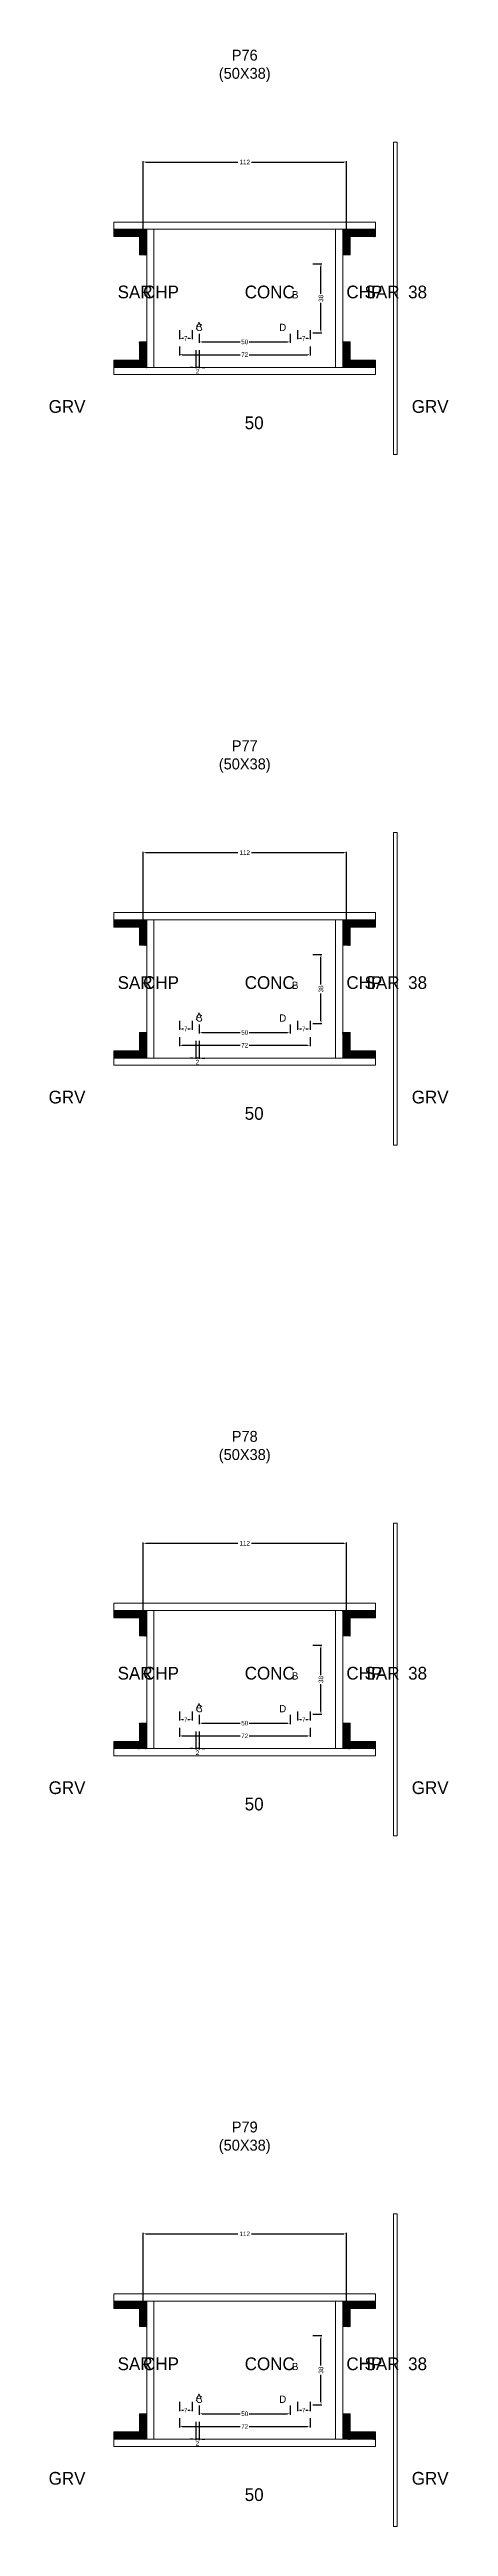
# Model space of a CAD drawing. Header units: centimetres. Extents: x -10500 to 4299, y -12546 to 295.
# Drawn here: x -108 to 112, y -12106 to -10743 of the extents above; entities that cross this region are included whole.
import ezdxf

# ---------------------------------------------------------------- set-up
doc = ezdxf.new("R2010")
doc.units = ezdxf.units.CM
for name, color, linetype in [('COTA', 241, 'Continuous'), ('Hachura', 251, 'Continuous'), ('NOMENCLATURA', 7, 'Continuous'), ('SARRAFO', 251, 'Continuous'), ('Texto Seção', 7, 'Continuous')]:
    doc.layers.add(name, color=color, linetype=linetype)
doc.dimstyles.new('cotax2', dxfattribs={"dimtxt": 2.5, "dimasz": 1.5, "dimexe": 0.5, "dimexo": 0.5, "dimgap": 0.5, "dimtad": 1, "dimcen": 2.5, "dimazin": 3, "dimtfac": 1, "dimtmove": 0, "dimatfit": 3})

# ---------------------------------------------------------------- blocks, each defined once
blk = doc.blocks.new('_CLOSEDFILLED')
at = {"color": 0, "linetype": 'BYBLOCK'}
blk.add_solid([(-1, 0.16), (0, 0), (-1, -0.16)], dxfattribs=at)
blk = doc.blocks.new('*D968')
for p, q in [((-36, -10906.5), (-36, -10911.5)), ((-34.5, -10911), (-2.5, -10911)), ((2.5, -10911), (34.5, -10911)), ((36, -10906.5), (36, -10911.5))]:
    blk.add_line(p, q)
at = {"layer": 'Defpoints'}
for p in [(-36, -10906), (-36, -10911), (36, -10906)]:
    blk.add_point(p, dxfattribs=at)
at = {"layer": 'COTA', "xscale": 1.5, "yscale": 1.5, "rotation": 180}
blk.add_blockref('_CLOSEDFILLED', (-36, -10911), dxfattribs=at)
at = {"layer": 'COTA', "xscale": 1.5, "yscale": 1.5}
blk.add_blockref('_CLOSEDFILLED', (36, -10911), dxfattribs=at)
at = {"layer": 'COTA', "insert": (0, -10911), "char_height": 2.5, "attachment_point": 5}
blk.add_mtext('72', dxfattribs=at)
blk = doc.blocks.new('*D969')
for p, q in [((-25, -10899.5), (-25, -10904.5)), ((25, -10899.5), (25, -10904.5)), ((-23.5, -10904), (-2.5, -10904)), ((2.5, -10904), (23.5, -10904))]:
    blk.add_line(p, q)
at = {"layer": 'Defpoints'}
for p in [(-25, -10899), (25, -10899), (-25, -10904)]:
    blk.add_point(p, dxfattribs=at)
at = {"layer": 'COTA', "xscale": 1.5, "yscale": 1.5, "rotation": 180}
blk.add_blockref('_CLOSEDFILLED', (-25, -10904), dxfattribs=at)
at = {"layer": 'COTA', "xscale": 1.5, "yscale": 1.5}
blk.add_blockref('_CLOSEDFILLED', (25, -10904), dxfattribs=at)
at = {"layer": 'COTA', "insert": (0, -10904), "char_height": 2.5, "attachment_point": 5}
blk.add_mtext('50', dxfattribs=at)
blk = doc.blocks.new('*D970')
for p, q in [((37.5, -10861), (42.5, -10861)), ((42, -10877.5), (42, -10862.5)), ((42, -10897.5), (42, -10882.5)), ((37.5, -10899), (42.5, -10899))]:
    blk.add_line(p, q)
at = {"layer": 'Defpoints'}
for p in [(37, -10861), (37, -10899), (42, -10899)]:
    blk.add_point(p, dxfattribs=at)
at = {"layer": 'COTA', "xscale": 1.5, "yscale": 1.5}
for p, rotation in [((42, -10861), 90), ((42, -10899), 270)]:
    blk.add_blockref('_CLOSEDFILLED', p, dxfattribs=dict(at, rotation=rotation))
at = {"layer": 'COTA', "insert": (42, -10880), "char_height": 2.5, "attachment_point": 5, "rotation": 90}
blk.add_mtext('38', dxfattribs=at)
blk = doc.blocks.new('*D971')
for p, q in [((-36, -10897.5), (-36, -10902.5)), ((-34.5, -10902), (-33.75, -10902)), ((-31.25, -10902), (-30.5, -10902)), ((-29, -10897.5), (-29, -10902.5))]:
    blk.add_line(p, q)
at = {"layer": 'Defpoints'}
for p in [(-36, -10897), (-36, -10902), (-29, -10897)]:
    blk.add_point(p, dxfattribs=at)
at = {"layer": 'COTA', "xscale": 1.5, "yscale": 1.5, "rotation": 180}
blk.add_blockref('_CLOSEDFILLED', (-36, -10902), dxfattribs=at)
at = {"layer": 'COTA', "xscale": 1.5, "yscale": 1.5}
blk.add_blockref('_CLOSEDFILLED', (-29, -10902), dxfattribs=at)
at = {"layer": 'COTA', "insert": (-32.5, -10902), "char_height": 2.5, "attachment_point": 5}
blk.add_mtext('7', dxfattribs=at)
blk = doc.blocks.new('*D972')
for p, q in [((29, -10897.5), (29, -10902.5)), ((30.5, -10902), (31.25, -10902)), ((33.75, -10902), (34.5, -10902)), ((36, -10897.5), (36, -10902.5))]:
    blk.add_line(p, q)
at = {"layer": 'Defpoints'}
for p in [(29, -10897), (29, -10902), (36, -10897)]:
    blk.add_point(p, dxfattribs=at)
at = {"layer": 'COTA', "xscale": 1.5, "yscale": 1.5, "rotation": 180}
blk.add_blockref('_CLOSEDFILLED', (29, -10902), dxfattribs=at)
at = {"layer": 'COTA', "xscale": 1.5, "yscale": 1.5}
blk.add_blockref('_CLOSEDFILLED', (36, -10902), dxfattribs=at)
at = {"layer": 'COTA', "insert": (32.5, -10902), "char_height": 2.5, "attachment_point": 5}
blk.add_mtext('7', dxfattribs=at)
blk = doc.blocks.new('*D973')
for p, q in [((-56, -10844.5), (-56, -10804.5)), ((-54.5, -10805), (-3.75, -10805)), ((3.75, -10805), (54.5, -10805)), ((56, -10844.5), (56, -10804.5))]:
    blk.add_line(p, q)
at = {"layer": 'Defpoints'}
for p in [(-56, -10805), (-56, -10845), (56, -10845)]:
    blk.add_point(p, dxfattribs=at)
at = {"layer": 'COTA', "xscale": 1.5, "yscale": 1.5, "rotation": 180}
blk.add_blockref('_CLOSEDFILLED', (-56, -10805), dxfattribs=at)
at = {"layer": 'COTA', "xscale": 1.5, "yscale": 1.5}
blk.add_blockref('_CLOSEDFILLED', (56, -10805), dxfattribs=at)
at = {"layer": 'COTA', "insert": (0, -10805), "char_height": 2.5, "attachment_point": 5}
blk.add_mtext('112', dxfattribs=at)
blk = doc.blocks.new('*D1002')
for p, q in [((-36, -11286.5), (-36, -11291.5)), ((-34.5, -11291), (-2.5, -11291)), ((2.5, -11291), (34.5, -11291)), ((36, -11286.5), (36, -11291.5))]:
    blk.add_line(p, q)
at = {"layer": 'Defpoints'}
for p in [(-36, -11286), (-36, -11291), (36, -11286)]:
    blk.add_point(p, dxfattribs=at)
at = {"layer": 'COTA', "xscale": 1.5, "yscale": 1.5, "rotation": 180}
blk.add_blockref('_CLOSEDFILLED', (-36, -11291), dxfattribs=at)
at = {"layer": 'COTA', "xscale": 1.5, "yscale": 1.5}
blk.add_blockref('_CLOSEDFILLED', (36, -11291), dxfattribs=at)
at = {"layer": 'COTA', "insert": (0, -11291), "char_height": 2.5, "attachment_point": 5}
blk.add_mtext('72', dxfattribs=at)
blk = doc.blocks.new('*D1003')
for p, q in [((-25, -11279.5), (-25, -11284.5)), ((-23.5, -11284), (-2.5, -11284)), ((2.5, -11284), (23.5, -11284)), ((25, -11279.5), (25, -11284.5))]:
    blk.add_line(p, q)
at = {"layer": 'Defpoints'}
for p in [(-25, -11279), (-25, -11284), (25, -11279)]:
    blk.add_point(p, dxfattribs=at)
at = {"layer": 'COTA', "xscale": 1.5, "yscale": 1.5, "rotation": 180}
blk.add_blockref('_CLOSEDFILLED', (-25, -11284), dxfattribs=at)
at = {"layer": 'COTA', "xscale": 1.5, "yscale": 1.5}
blk.add_blockref('_CLOSEDFILLED', (25, -11284), dxfattribs=at)
at = {"layer": 'COTA', "insert": (0, -11284), "char_height": 2.5, "attachment_point": 5}
blk.add_mtext('50', dxfattribs=at)
blk = doc.blocks.new('*D1004')
for p, q in [((37.5, -11241), (42.5, -11241)), ((42, -11257.5), (42, -11242.5)), ((42, -11277.5), (42, -11262.5)), ((37.5, -11279), (42.5, -11279))]:
    blk.add_line(p, q)
at = {"layer": 'Defpoints'}
for p in [(37, -11241), (37, -11279), (42, -11279)]:
    blk.add_point(p, dxfattribs=at)
at = {"layer": 'COTA', "xscale": 1.5, "yscale": 1.5}
for p, rotation in [((42, -11241), 90), ((42, -11279), 270)]:
    blk.add_blockref('_CLOSEDFILLED', p, dxfattribs=dict(at, rotation=rotation))
at = {"layer": 'COTA', "insert": (42, -11260), "char_height": 2.5, "attachment_point": 5, "rotation": 90}
blk.add_mtext('38', dxfattribs=at)
blk = doc.blocks.new('*D1005')
for p, q in [((-36, -11277.5), (-36, -11282.5)), ((-34.5, -11282), (-33.75, -11282)), ((-31.25, -11282), (-30.5, -11282)), ((-29, -11277.5), (-29, -11282.5))]:
    blk.add_line(p, q)
at = {"layer": 'Defpoints'}
for p in [(-36, -11277), (-36, -11282), (-29, -11277)]:
    blk.add_point(p, dxfattribs=at)
at = {"layer": 'COTA', "xscale": 1.5, "yscale": 1.5, "rotation": 180}
blk.add_blockref('_CLOSEDFILLED', (-36, -11282), dxfattribs=at)
at = {"layer": 'COTA', "xscale": 1.5, "yscale": 1.5}
blk.add_blockref('_CLOSEDFILLED', (-29, -11282), dxfattribs=at)
at = {"layer": 'COTA', "insert": (-32.5, -11282), "char_height": 2.5, "attachment_point": 5}
blk.add_mtext('7', dxfattribs=at)
blk = doc.blocks.new('*D1006')
for p, q in [((29, -11277.5), (29, -11282.5)), ((30.5, -11282), (31.25, -11282)), ((33.75, -11282), (34.5, -11282)), ((36, -11277.5), (36, -11282.5))]:
    blk.add_line(p, q)
at = {"layer": 'Defpoints'}
for p in [(29, -11277), (29, -11282), (36, -11277)]:
    blk.add_point(p, dxfattribs=at)
at = {"layer": 'COTA', "xscale": 1.5, "yscale": 1.5, "rotation": 180}
blk.add_blockref('_CLOSEDFILLED', (29, -11282), dxfattribs=at)
at = {"layer": 'COTA', "xscale": 1.5, "yscale": 1.5}
blk.add_blockref('_CLOSEDFILLED', (36, -11282), dxfattribs=at)
at = {"layer": 'COTA', "insert": (32.5, -11282), "char_height": 2.5, "attachment_point": 5}
blk.add_mtext('7', dxfattribs=at)
blk = doc.blocks.new('*D1007')
for p, q in [((-56, -11224.5), (-56, -11184.5)), ((-54.5, -11185), (-3.75, -11185)), ((3.75, -11185), (54.5, -11185)), ((56, -11224.5), (56, -11184.5))]:
    blk.add_line(p, q)
at = {"layer": 'Defpoints'}
for p in [(-56, -11185), (-56, -11225), (56, -11225)]:
    blk.add_point(p, dxfattribs=at)
at = {"layer": 'COTA', "xscale": 1.5, "yscale": 1.5, "rotation": 180}
blk.add_blockref('_CLOSEDFILLED', (-56, -11185), dxfattribs=at)
at = {"layer": 'COTA', "xscale": 1.5, "yscale": 1.5}
blk.add_blockref('_CLOSEDFILLED', (56, -11185), dxfattribs=at)
at = {"layer": 'COTA', "insert": (0, -11185), "char_height": 2.5, "attachment_point": 5}
blk.add_mtext('112', dxfattribs=at)
blk = doc.blocks.new('*D1036')
for p, q in [((-36, -11666.5), (-36, -11671.5)), ((-34.5, -11671), (-2.5, -11671)), ((2.5, -11671), (34.5, -11671)), ((36, -11666.5), (36, -11671.5))]:
    blk.add_line(p, q)
at = {"layer": 'Defpoints'}
for p in [(-36, -11666), (36, -11666), (-36, -11671)]:
    blk.add_point(p, dxfattribs=at)
at = {"layer": 'COTA', "xscale": 1.5, "yscale": 1.5, "rotation": 180}
blk.add_blockref('_CLOSEDFILLED', (-36, -11671), dxfattribs=at)
at = {"layer": 'COTA', "xscale": 1.5, "yscale": 1.5}
blk.add_blockref('_CLOSEDFILLED', (36, -11671), dxfattribs=at)
at = {"layer": 'COTA', "insert": (0, -11671), "char_height": 2.5, "attachment_point": 5}
blk.add_mtext('72', dxfattribs=at)
blk = doc.blocks.new('*D1037')
for p, q in [((-25, -11659.5), (-25, -11664.5)), ((-23.5, -11664), (-2.5, -11664)), ((2.5, -11664), (23.5, -11664)), ((25, -11659.5), (25, -11664.5))]:
    blk.add_line(p, q)
at = {"layer": 'Defpoints'}
for p in [(-25, -11659), (-25, -11664), (25, -11659)]:
    blk.add_point(p, dxfattribs=at)
at = {"layer": 'COTA', "xscale": 1.5, "yscale": 1.5, "rotation": 180}
blk.add_blockref('_CLOSEDFILLED', (-25, -11664), dxfattribs=at)
at = {"layer": 'COTA', "xscale": 1.5, "yscale": 1.5}
blk.add_blockref('_CLOSEDFILLED', (25, -11664), dxfattribs=at)
at = {"layer": 'COTA', "insert": (0, -11664), "char_height": 2.5, "attachment_point": 5}
blk.add_mtext('50', dxfattribs=at)
blk = doc.blocks.new('*D1038')
for p, q in [((37.5, -11621), (42.5, -11621)), ((42, -11637.5), (42, -11622.5)), ((42, -11657.5), (42, -11642.5)), ((37.5, -11659), (42.5, -11659))]:
    blk.add_line(p, q)
at = {"layer": 'Defpoints'}
for p in [(37, -11621), (37, -11659), (42, -11659)]:
    blk.add_point(p, dxfattribs=at)
at = {"layer": 'COTA', "xscale": 1.5, "yscale": 1.5}
for p, rotation in [((42, -11621), 90), ((42, -11659), 270)]:
    blk.add_blockref('_CLOSEDFILLED', p, dxfattribs=dict(at, rotation=rotation))
at = {"layer": 'COTA', "insert": (42, -11640), "char_height": 2.5, "attachment_point": 5, "rotation": 90}
blk.add_mtext('38', dxfattribs=at)
blk = doc.blocks.new('*D1039')
for p, q in [((-36, -11657.5), (-36, -11662.5)), ((-34.5, -11662), (-33.75, -11662)), ((-31.25, -11662), (-30.5, -11662)), ((-29, -11657.5), (-29, -11662.5))]:
    blk.add_line(p, q)
at = {"layer": 'Defpoints'}
for p in [(-36, -11657), (-36, -11662), (-29, -11657)]:
    blk.add_point(p, dxfattribs=at)
at = {"layer": 'COTA', "xscale": 1.5, "yscale": 1.5, "rotation": 180}
blk.add_blockref('_CLOSEDFILLED', (-36, -11662), dxfattribs=at)
at = {"layer": 'COTA', "xscale": 1.5, "yscale": 1.5}
blk.add_blockref('_CLOSEDFILLED', (-29, -11662), dxfattribs=at)
at = {"layer": 'COTA', "insert": (-32.5, -11662), "char_height": 2.5, "attachment_point": 5}
blk.add_mtext('7', dxfattribs=at)
blk = doc.blocks.new('*D1040')
for p, q in [((29, -11657.5), (29, -11662.5)), ((30.5, -11662), (31.25, -11662)), ((33.75, -11662), (34.5, -11662)), ((36, -11657.5), (36, -11662.5))]:
    blk.add_line(p, q)
at = {"layer": 'Defpoints'}
for p in [(29, -11657), (29, -11662), (36, -11657)]:
    blk.add_point(p, dxfattribs=at)
at = {"layer": 'COTA', "xscale": 1.5, "yscale": 1.5, "rotation": 180}
blk.add_blockref('_CLOSEDFILLED', (29, -11662), dxfattribs=at)
at = {"layer": 'COTA', "xscale": 1.5, "yscale": 1.5}
blk.add_blockref('_CLOSEDFILLED', (36, -11662), dxfattribs=at)
at = {"layer": 'COTA', "insert": (32.5, -11662), "char_height": 2.5, "attachment_point": 5}
blk.add_mtext('7', dxfattribs=at)
blk = doc.blocks.new('*D1041')
for p, q in [((-56, -11604.5), (-56, -11564.5)), ((-54.5, -11565), (-3.75, -11565)), ((3.75, -11565), (54.5, -11565)), ((56, -11604.5), (56, -11564.5))]:
    blk.add_line(p, q)
at = {"layer": 'Defpoints'}
for p in [(-56, -11565), (-56, -11605), (56, -11605)]:
    blk.add_point(p, dxfattribs=at)
at = {"layer": 'COTA', "xscale": 1.5, "yscale": 1.5, "rotation": 180}
blk.add_blockref('_CLOSEDFILLED', (-56, -11565), dxfattribs=at)
at = {"layer": 'COTA', "xscale": 1.5, "yscale": 1.5}
blk.add_blockref('_CLOSEDFILLED', (56, -11565), dxfattribs=at)
at = {"layer": 'COTA', "insert": (0, -11565), "char_height": 2.5, "attachment_point": 5}
blk.add_mtext('112', dxfattribs=at)
blk = doc.blocks.new('*D1070')
for p, q in [((-36, -12046.5), (-36, -12051.5)), ((36, -12046.5), (36, -12051.5)), ((-34.5, -12051), (-2.5, -12051)), ((2.5, -12051), (34.5, -12051))]:
    blk.add_line(p, q)
at = {"layer": 'Defpoints'}
for p in [(-36, -12046), (36, -12046), (-36, -12051)]:
    blk.add_point(p, dxfattribs=at)
at = {"layer": 'COTA', "xscale": 1.5, "yscale": 1.5, "rotation": 180}
blk.add_blockref('_CLOSEDFILLED', (-36, -12051), dxfattribs=at)
at = {"layer": 'COTA', "xscale": 1.5, "yscale": 1.5}
blk.add_blockref('_CLOSEDFILLED', (36, -12051), dxfattribs=at)
at = {"layer": 'COTA', "insert": (0, -12051), "char_height": 2.5, "attachment_point": 5}
blk.add_mtext('72', dxfattribs=at)
blk = doc.blocks.new('*D1071')
for p, q in [((-25, -12039.5), (-25, -12044.5)), ((-23.5, -12044), (-2.5, -12044)), ((2.5, -12044), (23.5, -12044)), ((25, -12039.5), (25, -12044.5))]:
    blk.add_line(p, q)
at = {"layer": 'Defpoints'}
for p in [(-25, -12039), (-25, -12044), (25, -12039)]:
    blk.add_point(p, dxfattribs=at)
at = {"layer": 'COTA', "xscale": 1.5, "yscale": 1.5, "rotation": 180}
blk.add_blockref('_CLOSEDFILLED', (-25, -12044), dxfattribs=at)
at = {"layer": 'COTA', "xscale": 1.5, "yscale": 1.5}
blk.add_blockref('_CLOSEDFILLED', (25, -12044), dxfattribs=at)
at = {"layer": 'COTA', "insert": (0, -12044), "char_height": 2.5, "attachment_point": 5}
blk.add_mtext('50', dxfattribs=at)
blk = doc.blocks.new('*D1072')
for p, q in [((37.5, -12001), (42.5, -12001)), ((42, -12017.5), (42, -12002.5)), ((42, -12037.5), (42, -12022.5)), ((37.5, -12039), (42.5, -12039))]:
    blk.add_line(p, q)
at = {"layer": 'Defpoints'}
for p in [(37, -12001), (37, -12039), (42, -12039)]:
    blk.add_point(p, dxfattribs=at)
at = {"layer": 'COTA', "xscale": 1.5, "yscale": 1.5}
for p, rotation in [((42, -12001), 90), ((42, -12039), 270)]:
    blk.add_blockref('_CLOSEDFILLED', p, dxfattribs=dict(at, rotation=rotation))
at = {"layer": 'COTA', "insert": (42, -12020), "char_height": 2.5, "attachment_point": 5, "rotation": 90}
blk.add_mtext('38', dxfattribs=at)
blk = doc.blocks.new('*D1073')
for p, q in [((-36, -12037.5), (-36, -12042.5)), ((-34.5, -12042), (-33.75, -12042)), ((-31.25, -12042), (-30.5, -12042)), ((-29, -12037.5), (-29, -12042.5))]:
    blk.add_line(p, q)
at = {"layer": 'Defpoints'}
for p in [(-36, -12037), (-36, -12042), (-29, -12037)]:
    blk.add_point(p, dxfattribs=at)
at = {"layer": 'COTA', "xscale": 1.5, "yscale": 1.5, "rotation": 180}
blk.add_blockref('_CLOSEDFILLED', (-36, -12042), dxfattribs=at)
at = {"layer": 'COTA', "xscale": 1.5, "yscale": 1.5}
blk.add_blockref('_CLOSEDFILLED', (-29, -12042), dxfattribs=at)
at = {"layer": 'COTA', "insert": (-32.5, -12042), "char_height": 2.5, "attachment_point": 5}
blk.add_mtext('7', dxfattribs=at)
blk = doc.blocks.new('*D1074')
for p, q in [((29, -12037.5), (29, -12042.5)), ((30.5, -12042), (31.25, -12042)), ((33.75, -12042), (34.5, -12042)), ((36, -12037.5), (36, -12042.5))]:
    blk.add_line(p, q)
at = {"layer": 'Defpoints'}
for p in [(29, -12037), (29, -12042), (36, -12037)]:
    blk.add_point(p, dxfattribs=at)
at = {"layer": 'COTA', "xscale": 1.5, "yscale": 1.5, "rotation": 180}
blk.add_blockref('_CLOSEDFILLED', (29, -12042), dxfattribs=at)
at = {"layer": 'COTA', "xscale": 1.5, "yscale": 1.5}
blk.add_blockref('_CLOSEDFILLED', (36, -12042), dxfattribs=at)
at = {"layer": 'COTA', "insert": (32.5, -12042), "char_height": 2.5, "attachment_point": 5}
blk.add_mtext('7', dxfattribs=at)
blk = doc.blocks.new('*D1075')
for p, q in [((-56, -11984.5), (-56, -11944.5)), ((-54.5, -11945), (-3.75, -11945)), ((3.75, -11945), (54.5, -11945)), ((56, -11984.5), (56, -11944.5))]:
    blk.add_line(p, q)
at = {"layer": 'Defpoints'}
for p in [(-56, -11945), (-56, -11985), (56, -11985)]:
    blk.add_point(p, dxfattribs=at)
at = {"layer": 'COTA', "xscale": 1.5, "yscale": 1.5, "rotation": 180}
blk.add_blockref('_CLOSEDFILLED', (-56, -11945), dxfattribs=at)
at = {"layer": 'COTA', "xscale": 1.5, "yscale": 1.5}
blk.add_blockref('_CLOSEDFILLED', (56, -11945), dxfattribs=at)
at = {"layer": 'COTA', "insert": (0, -11945), "char_height": 2.5, "attachment_point": 5}
blk.add_mtext('112', dxfattribs=at)

msp = doc.modelspace()

# ---------------------------------------------------------------- hatches: boundary and pattern name
at = {"layer": 'SARRAFO'}
h = msp.add_hatch(dxfattribs=at)
h.set_pattern_fill('SOLID', scale=2)
h.paths.add_polyline_path([(-72, -10846), (-58, -10846), (-58, -10842), (-72, -10842)])
h = msp.add_hatch(dxfattribs=at)
h.set_pattern_fill('SOLID', scale=2)
h.paths.add_polyline_path([(-58, -10856), (-54, -10856), (-54, -10842), (-58, -10842)])
h = msp.add_hatch(dxfattribs=at)
h.set_pattern_fill('SOLID', scale=2)
h.paths.add_polyline_path([(54, -10856), (58, -10856), (58, -10842), (54, -10842)])
h = msp.add_hatch(dxfattribs=at)
h.set_pattern_fill('SOLID', scale=2)
h.paths.add_polyline_path([(58, -10846), (72, -10846), (72, -10842), (58, -10842)])
h = msp.add_hatch(dxfattribs=at)
h.set_pattern_fill('SOLID', scale=2)
h.paths.add_polyline_path([(-72, -10918), (-58, -10918), (-58, -10914), (-72, -10914)])
h = msp.add_hatch(dxfattribs=at)
h.set_pattern_fill('SOLID', scale=2)
h.paths.add_polyline_path([(-58, -10918), (-54, -10918), (-54, -10904), (-58, -10904)])
h = msp.add_hatch(dxfattribs=at)
h.set_pattern_fill('SOLID', scale=2)
h.paths.add_polyline_path([(54, -10918), (58, -10918), (58, -10904), (54, -10904)])
h = msp.add_hatch(dxfattribs=at)
h.set_pattern_fill('SOLID', scale=2)
h.paths.add_polyline_path([(58, -10918), (72, -10918), (72, -10914), (58, -10914)])
h = msp.add_hatch(dxfattribs=at)
h.set_pattern_fill('SOLID', scale=2)
h.paths.add_polyline_path([(-72, -11226), (-58, -11226), (-58, -11222), (-72, -11222)])
h = msp.add_hatch(dxfattribs=at)
h.set_pattern_fill('SOLID', scale=2)
h.paths.add_polyline_path([(-58, -11236), (-54, -11236), (-54, -11222), (-58, -11222)])
h = msp.add_hatch(dxfattribs=at)
h.set_pattern_fill('SOLID', scale=2)
h.paths.add_polyline_path([(54, -11236), (58, -11236), (58, -11222), (54, -11222)])
h = msp.add_hatch(dxfattribs=at)
h.set_pattern_fill('SOLID', scale=2)
h.paths.add_polyline_path([(58, -11226), (72, -11226), (72, -11222), (58, -11222)])
h = msp.add_hatch(dxfattribs=at)
h.set_pattern_fill('SOLID', scale=2)
h.paths.add_polyline_path([(-58, -11298), (-54, -11298), (-54, -11284), (-58, -11284)])
h = msp.add_hatch(dxfattribs=at)
h.set_pattern_fill('SOLID', scale=2)
h.paths.add_polyline_path([(54, -11298), (58, -11298), (58, -11284), (54, -11284)])
h = msp.add_hatch(dxfattribs=at)
h.set_pattern_fill('SOLID', scale=2)
h.paths.add_polyline_path([(-72, -11298), (-58, -11298), (-58, -11294), (-72, -11294)])
h = msp.add_hatch(dxfattribs=at)
h.set_pattern_fill('SOLID', scale=2)
h.paths.add_polyline_path([(58, -11298), (72, -11298), (72, -11294), (58, -11294)])
h = msp.add_hatch(dxfattribs=at)
h.set_pattern_fill('SOLID', scale=2)
h.paths.add_polyline_path([(-72, -11606), (-58, -11606), (-58, -11602), (-72, -11602)])
h = msp.add_hatch(dxfattribs=at)
h.set_pattern_fill('SOLID', scale=2)
h.paths.add_polyline_path([(-58, -11616), (-54, -11616), (-54, -11602), (-58, -11602)])
h = msp.add_hatch(dxfattribs=at)
h.set_pattern_fill('SOLID', scale=2)
h.paths.add_polyline_path([(54, -11616), (58, -11616), (58, -11602), (54, -11602)])
h = msp.add_hatch(dxfattribs=at)
h.set_pattern_fill('SOLID', scale=2)
h.paths.add_polyline_path([(58, -11606), (72, -11606), (72, -11602), (58, -11602)])
h = msp.add_hatch(dxfattribs=at)
h.set_pattern_fill('SOLID', scale=2)
h.paths.add_polyline_path([(-58, -11678), (-54, -11678), (-54, -11664), (-58, -11664)])
h = msp.add_hatch(dxfattribs=at)
h.set_pattern_fill('SOLID', scale=2)
h.paths.add_polyline_path([(54, -11678), (58, -11678), (58, -11664), (54, -11664)])
h = msp.add_hatch(dxfattribs=at)
h.set_pattern_fill('SOLID', scale=2)
h.paths.add_polyline_path([(-72, -11678), (-58, -11678), (-58, -11674), (-72, -11674)])
h = msp.add_hatch(dxfattribs=at)
h.set_pattern_fill('SOLID', scale=2)
h.paths.add_polyline_path([(58, -11678), (72, -11678), (72, -11674), (58, -11674)])
h = msp.add_hatch(dxfattribs=at)
h.set_pattern_fill('SOLID', scale=2)
h.paths.add_polyline_path([(-72, -11986), (-58, -11986), (-58, -11982), (-72, -11982)])
h = msp.add_hatch(dxfattribs=at)
h.set_pattern_fill('SOLID', scale=2)
h.paths.add_polyline_path([(-58, -11996), (-54, -11996), (-54, -11982), (-58, -11982)])
h = msp.add_hatch(dxfattribs=at)
h.set_pattern_fill('SOLID', scale=2)
h.paths.add_polyline_path([(54, -11996), (58, -11996), (58, -11982), (54, -11982)])
h = msp.add_hatch(dxfattribs=at)
h.set_pattern_fill('SOLID', scale=2)
h.paths.add_polyline_path([(58, -11986), (72, -11986), (72, -11982), (58, -11982)])
h = msp.add_hatch(dxfattribs=at)
h.set_pattern_fill('SOLID', scale=2)
h.paths.add_polyline_path([(-58, -12058), (-54, -12058), (-54, -12044), (-58, -12044)])
h = msp.add_hatch(dxfattribs=at)
h.set_pattern_fill('SOLID', scale=2)
h.paths.add_polyline_path([(54, -12058), (58, -12058), (58, -12044), (54, -12044)])
h = msp.add_hatch(dxfattribs=at)
h.set_pattern_fill('SOLID', scale=2)
h.paths.add_polyline_path([(-72, -12058), (-58, -12058), (-58, -12054), (-72, -12054)])
h = msp.add_hatch(dxfattribs=at)
h.set_pattern_fill('SOLID', scale=2)
h.paths.add_polyline_path([(58, -12058), (72, -12058), (72, -12054), (58, -12054)])

# ---------------------------------------------------------------- linework, layer by layer
at = {"layer": 'Hachura', "lineweight": 13}
for points in [[(82, -10966), (84, -10966), (84, -10794), (82, -10794)], [(82, -11346), (84, -11346), (84, -11174), (82, -11174)], [(82, -11726), (84, -11726), (84, -11554), (82, -11554)], [(82, -12106), (84, -12106), (84, -11934), (82, -11934)]]:
    msp.add_lwpolyline(points, close=True, dxfattribs=at)
at = {"layer": 'Hachura', "lineweight": 18}
for points in [[(-72, -10842), (72, -10842), (72, -10838), (-72, -10838)], [(-54, -10918), (-50, -10918), (-50, -10842), (-54, -10842)], [(50, -10918), (54, -10918), (54, -10842), (50, -10842)], [(-72, -10922), (72, -10922), (72, -10918), (-72, -10918)], [(-72, -11222), (72, -11222), (72, -11218), (-72, -11218)], [(-54, -11298), (-50, -11298), (-50, -11222), (-54, -11222)], [(50, -11298), (54, -11298), (54, -11222), (50, -11222)], [(-72, -11302), (72, -11302), (72, -11298), (-72, -11298)], [(-72, -11602), (72, -11602), (72, -11598), (-72, -11598)], [(-54, -11678), (-50, -11678), (-50, -11602), (-54, -11602)], [(50, -11678), (54, -11678), (54, -11602), (50, -11602)], [(-72, -11682), (72, -11682), (72, -11678), (-72, -11678)], [(-72, -11982), (72, -11982), (72, -11978), (-72, -11978)], [(-54, -12058), (-50, -12058), (-50, -11982), (-54, -11982)], [(50, -12058), (54, -12058), (54, -11982), (50, -11982)], [(-72, -12062), (72, -12062), (72, -12058), (-72, -12058)]]:
    msp.add_lwpolyline(points, close=True, dxfattribs=at)
at = {"layer": 'SARRAFO', "lineweight": 13}
for points in [[(-72, -10846), (-58, -10846), (-58, -10842), (-72, -10842)], [(-58, -10856), (-54, -10856), (-54, -10842), (-58, -10842)], [(54, -10856), (58, -10856), (58, -10842), (54, -10842)], [(58, -10846), (72, -10846), (72, -10842), (58, -10842)], [(-72, -10918), (-58, -10918), (-58, -10914), (-72, -10914)], [(-58, -10918), (-54, -10918), (-54, -10904), (-58, -10904)], [(54, -10918), (58, -10918), (58, -10904), (54, -10904)], [(58, -10918), (72, -10918), (72, -10914), (58, -10914)], [(-72, -11226), (-58, -11226), (-58, -11222), (-72, -11222)], [(-58, -11236), (-54, -11236), (-54, -11222), (-58, -11222)], [(54, -11236), (58, -11236), (58, -11222), (54, -11222)], [(58, -11226), (72, -11226), (72, -11222), (58, -11222)], [(-58, -11298), (-54, -11298), (-54, -11284), (-58, -11284)], [(54, -11298), (58, -11298), (58, -11284), (54, -11284)], [(-72, -11298), (-58, -11298), (-58, -11294), (-72, -11294)], [(58, -11298), (72, -11298), (72, -11294), (58, -11294)], [(-72, -11606), (-58, -11606), (-58, -11602), (-72, -11602)], [(-58, -11616), (-54, -11616), (-54, -11602), (-58, -11602)], [(54, -11616), (58, -11616), (58, -11602), (54, -11602)], [(58, -11606), (72, -11606), (72, -11602), (58, -11602)], [(-58, -11678), (-54, -11678), (-54, -11664), (-58, -11664)], [(54, -11678), (58, -11678), (58, -11664), (54, -11664)], [(-72, -11678), (-58, -11678), (-58, -11674), (-72, -11674)], [(58, -11678), (72, -11678), (72, -11674), (58, -11674)], [(-72, -11986), (-58, -11986), (-58, -11982), (-72, -11982)], [(-58, -11996), (-54, -11996), (-54, -11982), (-58, -11982)], [(54, -11996), (58, -11996), (58, -11982), (54, -11982)], [(58, -11986), (72, -11986), (72, -11982), (58, -11982)], [(-58, -12058), (-54, -12058), (-54, -12044), (-58, -12044)], [(54, -12058), (58, -12058), (58, -12044), (54, -12044)], [(-72, -12058), (-58, -12058), (-58, -12054), (-72, -12054)], [(58, -12058), (72, -12058), (72, -12054), (58, -12054)]]:
    msp.add_lwpolyline(points, close=True, dxfattribs=at)

# ---------------------------------------------------------------- texts
at = {"layer": 'NOMENCLATURA'}
for s, p in [('B', (26, -10880)), ('A', (-27, -10897)), ('C', (-27, -10898)), ('D', (19, -10898)), ('B', (26, -11260)), ('A', (-27, -11277)), ('C', (-27, -11278)), ('D', (19, -11278)), ('B', (26, -11640)), ('A', (-27, -11657)), ('C', (-27, -11658)), ('D', (19, -11658)), ('B', (26, -12020)), ('A', (-27, -12037)), ('C', (-27, -12038)), ('D', (19, -12038))]:
    msp.add_text(s, height=4, dxfattribs=at).set_placement(p)
at = {"layer": 'NOMENCLATURA', "char_height": 6, "attachment_point": 8}
for s, insert in [('P76\\P(50X38)', (0, -10761)), ('P77\\P(50X38)', (0, -11141)), ('P78\\P(50X38)', (0, -11521)), ('P79\\P(50X38)', (0, -11901))]:
    msp.add_mtext(s, dxfattribs=dict(at, insert=insert))
at = {"layer": 'Texto Seção'}
for s, p in [('SAR', (-70, -10880)), ('CHP', (-56, -10880)), ('CONC', (0, -10880)), ('CHP', (56, -10880)), ('SAR', (66, -10880)), ('38', (90, -10880)), ('GRV', (-108, -10943)), ('GRV', (92, -10943)), ('50', (0, -10952)), ('SAR', (-70, -11260)), ('CHP', (-56, -11260)), ('CONC', (0, -11260)), ('CHP', (56, -11260)), ('SAR', (66, -11260)), ('38', (90, -11260)), ('GRV', (-108, -11323)), ('50', (0, -11332)), ('GRV', (92, -11323)), ('SAR', (-70, -11640)), ('CHP', (-56, -11640)), ('CONC', (0, -11640)), ('CHP', (56, -11640)), ('SAR', (66, -11640)), ('38', (90, -11640)), ('GRV', (-108, -11703)), ('50', (0, -11712)), ('GRV', (92, -11703)), ('SAR', (-70, -12020)), ('CHP', (-56, -12020)), ('CONC', (0, -12020)), ('CHP', (56, -12020)), ('SAR', (66, -12020)), ('38', (90, -12020)), ('GRV', (-108, -12083)), ('50', (0, -12092)), ('GRV', (92, -12083))]:
    msp.add_text(s, height=7, dxfattribs=at).set_placement(p)

# ---------------------------------------------------------------- dimensions: what is measured, and where the dimension line sits
at = {"layer": 'COTA'}
for base, p1, p2, picture, middle in [((-56, -10805), (-56, -10845), (56, -10845), '*D973', (0, -10805)), ((-36, -10902), (-36, -10897), (-29, -10897), '*D971', (-32.5, -10902)), ((-25, -10904), (-25, -10899), (25, -10899), '*D969', (0, -10904)), ((29, -10902), (29, -10897), (36, -10897), '*D972', (32.5, -10902)), ((-36, -10911), (-36, -10906), (36, -10906), '*D968', (0, -10911)), ((-56, -11185), (-56, -11225), (56, -11225), '*D1007', (0, -11185)), ((-36, -11282), (-36, -11277), (-29, -11277), '*D1005', (-32.5, -11282)), ((-25, -11284), (-25, -11279), (25, -11279), '*D1003', (0, -11284)), ((29, -11282), (29, -11277), (36, -11277), '*D1006', (32.5, -11282)), ((-36, -11291), (-36, -11286), (36, -11286), '*D1002', (0, -11291)), ((-56, -11565), (-56, -11605), (56, -11605), '*D1041', (0, -11565)), ((-36, -11662), (-36, -11657), (-29, -11657), '*D1039', (-32.5, -11662)), ((-36, -11671), (-36, -11666), (36, -11666), '*D1036', (0, -11671)), ((-25, -11664), (-25, -11659), (25, -11659), '*D1037', (0, -11664)), ((29, -11662), (29, -11657), (36, -11657), '*D1040', (32.5, -11662)), ((-56, -11945), (-56, -11985), (56, -11985), '*D1075', (0, -11945)), ((-36, -12042), (-36, -12037), (-29, -12037), '*D1073', (-32.5, -12042)), ((-36, -12051), (-36, -12046), (36, -12046), '*D1070', (0, -12051)), ((-25, -12044), (-25, -12039), (25, -12039), '*D1071', (0, -12044)), ((29, -12042), (29, -12037), (36, -12037), '*D1074', (32.5, -12042))]:
    dim = msp.add_linear_dim(base=base, p1=p1, p2=p2, dimstyle='cotax2', dxfattribs=at)
    dim.commit()
    dim.dimension.update_dxf_attribs({"geometry": picture, "text_midpoint": middle})
for base, p1, p2, picture, middle in [((42, -10899), (37, -10899), (37, -10861), '*D970', (42, -10880)), ((42, -11279), (37, -11279), (37, -11241), '*D1004', (42, -11260)), ((42, -11659), (37, -11659), (37, -11621), '*D1038', (42, -11640)), ((42, -12039), (37, -12039), (37, -12001), '*D1072', (42, -12020))]:
    dim = msp.add_linear_dim(base=base, p1=p1, p2=p2, angle=90, dimstyle='cotax2', dxfattribs=at)
    dim.commit()
    dim.dimension.update_dxf_attribs({"geometry": picture, "text_midpoint": middle})
for base, p1, p2 in [((-25, -10918), (-25, -10908), (-27, -10908)), ((-25, -11298), (-25, -11288), (-27, -11288)), ((-25, -11678), (-25, -11668), (-27, -11668)), ((-25, -12058), (-25, -12048), (-27, -12048))]:
    msp.add_linear_dim(base=base, p1=p1, p2=p2, dimstyle='cotax2', dxfattribs=at).render()

doc.saveas('drawing.dxf')
